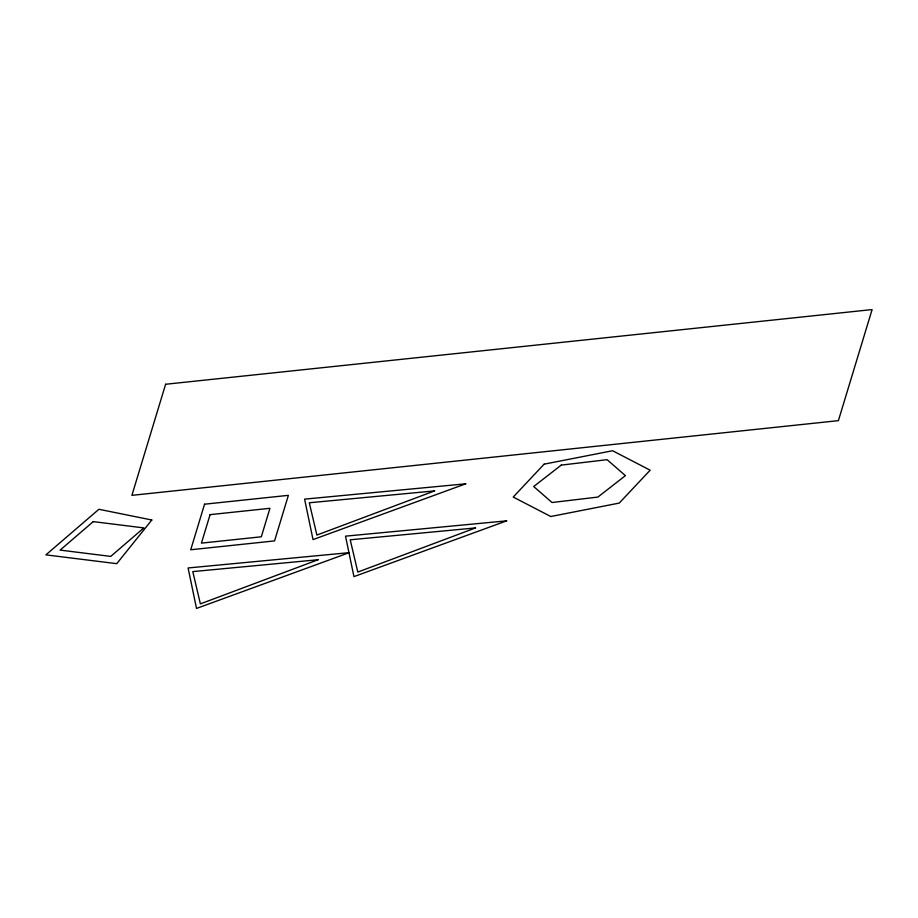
<?xml version="1.0" encoding="UTF-8"?>
<svg xmlns="http://www.w3.org/2000/svg" width="918" height="918" viewBox="0 0 918 918"><rect width="100%" height="100%" fill="white"/><g stroke="black" fill="none" stroke-linecap="round" stroke-linejoin="round"><path stroke-width="1.38" d="M165.619 384.263L131.905 495.341L838.386 420.651L872.1 309.573L165.619 384.263M204.553 504.2L190.726 549.767L274.551 540.909L288.378 495.341L204.553 504.2M210.084 514.642L201.432 543.123L261.309 536.789L269.949 508.308L210.084 514.642M151.814 520.001L116.758 563.675L45.9 554.862L98.915 509.283L151.814 520.001M544.122 464.164L513.219 497.051L550.777 516.513L619.237 503.087L650.151 470.2L612.593 450.738L544.122 464.164M93.257 521.619L60.118 550.1L110.722 556.4L143.862 527.919L93.257 521.619M561.219 465.116L533.691 486.529L552.028 502.513L597.882 497.074L625.41 475.65L607.085 459.677L561.219 465.116M434.593 490.901L316.894 535.056L309.297 502.777L434.593 490.901M318.087 559.739L200.388 603.883L192.791 571.604L318.087 559.739M475.513 527.93L357.813 572.075L350.217 539.795L475.513 527.93M465.724 483.82L313.027 539.6L304.604 499.14L465.724 483.82M349.219 552.659L196.521 608.427L188.098 567.967L349.219 552.659M506.644 520.85L353.946 576.619L345.524 536.158L506.644 520.85"/></g></svg>
